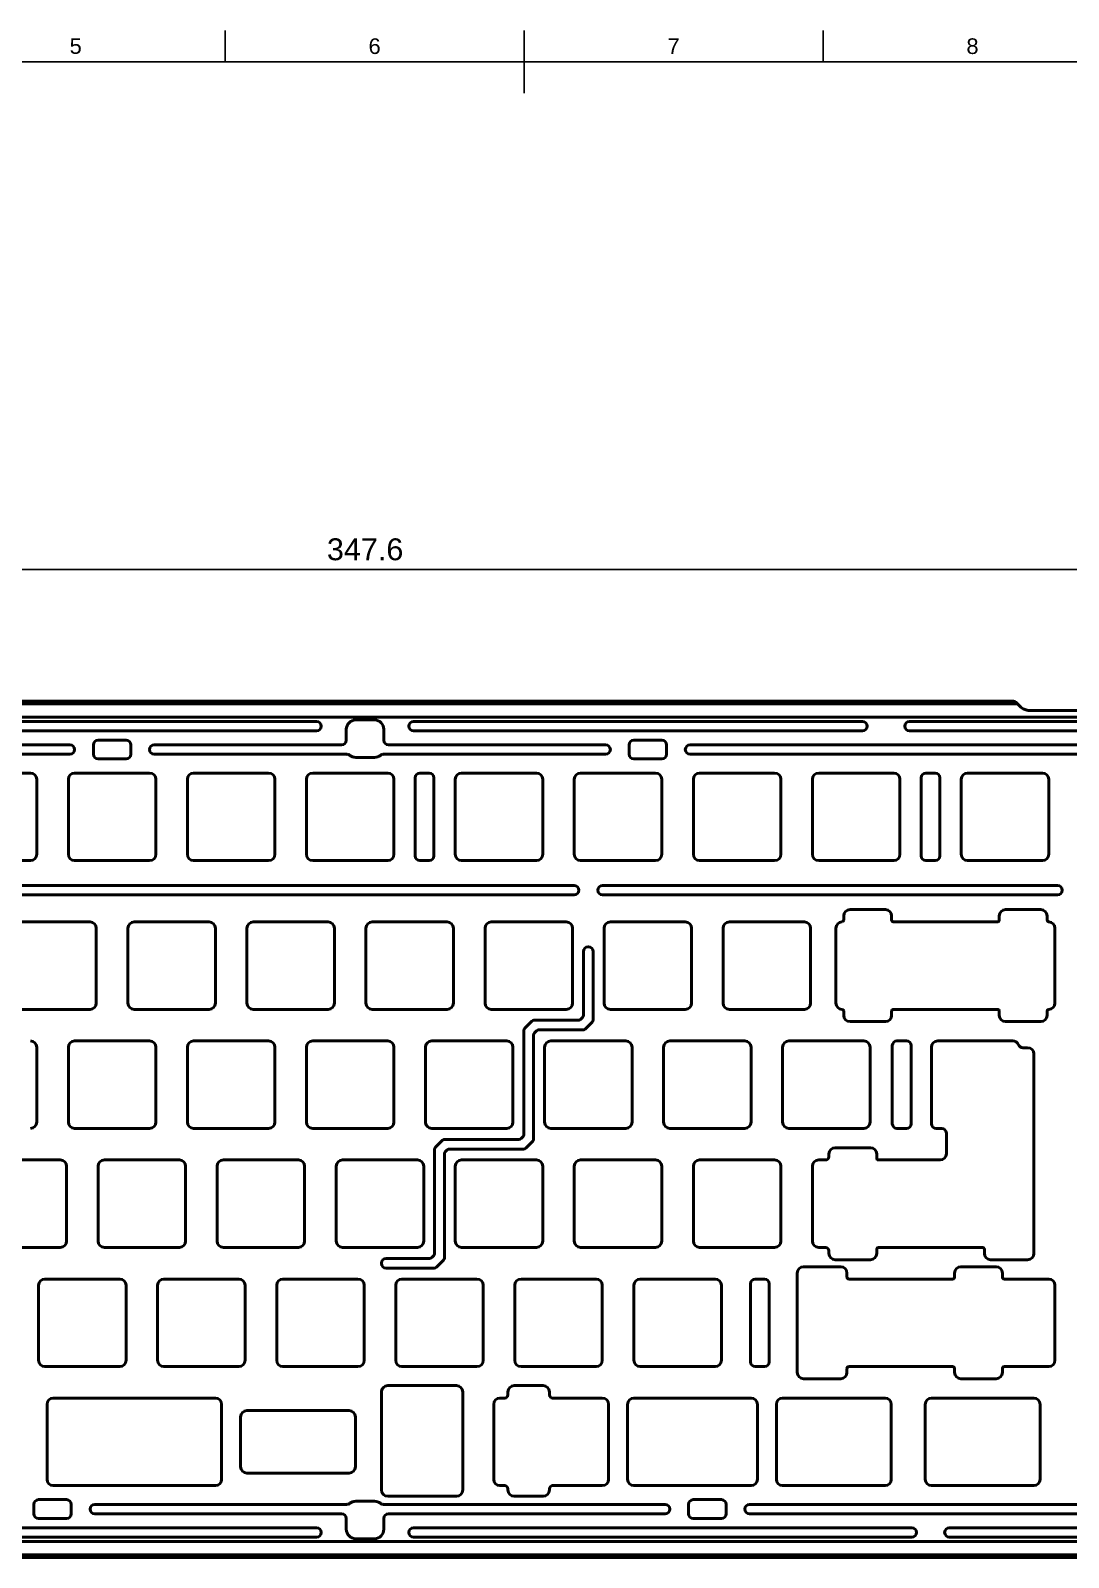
# Model space of a CAD drawing. Header units: millimetres. Extents: x 0 to 594, y 0 to 420.
# Drawn here: x 223 to 389.1, y 170.7 to 415 of the extents above; entities that cross this region are included whole.
import ezdxf
from ezdxf.enums import TextEntityAlignment as Align

# ---------------------------------------------------------------- set-up
doc = ezdxf.new("R2010")
doc.units = ezdxf.units.MM
doc.header["$LTSCALE"] = 0.75
for name, color, linetype, lineweight in [('Border', 7, 'Continuous', 25), ('Dimensions', 7, 'Continuous', 25), ('Visible', 7, 'Continuous', 50)]:
    doc.layers.add(name, color=color, linetype=linetype, lineweight=lineweight)
doc.styles.add('FusionTitle', font='arial.ttf')
doc.styles.get("Standard").update_dxf_attribs({"font": 'arial.ttf'})
doc.dimstyles.new('ISO-25', dxfattribs={"dimtxt": 3.5, "dimasz": 3.5, "dimexe": 2.1, "dimexo": 2.1, "dimgap": 1.4, "dimtad": 1, "dimdsep": 46, "dimtxsty": 'Standard', "dimcen": 0, "dimclrd": 256, "dimclre": 256, "dimclrt": 256, "dimazin": 2, "dimtp": 0.1, "dimtm": 0.1, "dimtfac": 0.714286, "dimtmove": 0, "dimatfit": 3, "dimfxl": 1, "dimarcsym": 0})

# ---------------------------------------------------------------- blocks, each defined once
blk = doc.blocks.new('ISO_A2_SHEET')
at = {"layer": 'Border'}
for p, q in [((254.1667, 415), (254.1667, 410)), ((302, 415), (302, 405)), ((349.8333, 415), (349.8333, 410)), ((20, 410), (584, 410))]:
    blk.add_line(p, q, dxfattribs=at)
at = {"layer": 'Border', "style": 'FusionTitle'}
for s, p in [('5', (230.25005, 412.5)), ('6', (278.08335, 412.5)), ('7', (325.91665, 412.5)), ('8', (373.74995, 412.5))]:
    blk.add_text(s, height=2.5, dxfattribs=at).set_placement(p, align=Align.MIDDLE)
blk = doc.blocks.new('*D20')
at = {"layer": 'Defpoints', "color": 0, "transparency": 16777216}
for p in [(450.36, 328.78), (102.75, 295.28), (450.36, 295.28)]:
    blk.add_point(p, dxfattribs=at)
at = {"layer": 'Dimensions', "lineweight": -2, "transparency": 16777216}
for p, q in [((102.75, 297.38), (102.75, 330.88)), ((450.36, 297.38), (450.36, 330.88)), ((106.25, 328.78), (446.86, 328.78))]:
    blk.add_line(p, q, dxfattribs=at)
at = {"layer": 'Dimensions', "transparency": 16777216}
for points in [[(106.25, 329.37), (106.25, 328.2), (102.75, 328.78)], [(446.86, 329.37), (446.86, 328.2), (450.36, 328.78)]]:
    blk.add_solid(points, dxfattribs=at)
at = {"layer": 'Dimensions', "transparency": 16777216, "insert": (276.56, 331.97), "char_height": 3.5, "attachment_point": 5}
blk.add_mtext('347.6', dxfattribs=at)

msp = doc.modelspace()

# ---------------------------------------------------------------- linework, layer by layer
at = {"layer": 'Visible'}
for p, q in [((380.958, 307.265, 0.746), (114.728, 307.265, 0.746)), ((380.115, 307.694, 0.746), (115.549, 307.694, 0.746)), ((380.958, 307.265, 0.746), (380.822, 307.401, 0.746)), ((398.878, 306.219, 0.296), (382.833, 306.219, 0.296)), ((438.562, 305.123, 0.746), (114.549, 305.123, 0.746)), ((196.962, 304.444, 0.746), (268.805, 304.444, 0.746)), ((273.555, 301.444, 0.746), (273.555, 303.188, 0.746)), ((275.055, 304.688, 0.746), (278.055, 304.688, 0.746)), ((279.555, 303.188, 0.746), (279.555, 301.444, 0.746)), ((284.305, 304.444, 0.746), (356.149, 304.444, 0.746)), ((363.649, 304.444, 0.746), (433.112, 304.444, 0.746)), ((157.099, 300.694, 0.746), (229.324, 300.694, 0.746)), ((268.805, 302.944, 0.746), (196.962, 302.944, 0.746)), ((233.074, 299.194, 0.746), (233.074, 300.694, 0.746)), ((233.824, 301.444, 0.746), (238.324, 301.444, 0.746)), ((239.074, 300.694, 0.746), (239.074, 299.194, 0.746)), ((242.824, 300.694, 0.746), (272.805, 300.694, 0.746)), ((280.305, 300.694, 0.746), (315.049, 300.694, 0.746)), ((356.149, 302.944, 0.746), (284.305, 302.944, 0.746)), ((318.799, 299.194, 0.746), (318.799, 300.694, 0.746)), ((319.549, 301.444, 0.746), (324.049, 301.444, 0.746)), ((324.799, 300.694, 0.746), (324.799, 299.194, 0.746)), ((328.549, 300.694, 0.746), (396.012, 300.694, 0.746)), ((433.112, 302.944, 0.746), (363.649, 302.944, 0.746)), ((229.324, 299.194, 0.746), (157.099, 299.194, 0.746)), ((238.324, 298.444, 0.746), (233.824, 298.444, 0.746)), ((273.641, 299.194, 0.746), (242.824, 299.194, 0.746)), ((278.055, 298.694, 0.746), (275.055, 298.694, 0.746)), ((315.049, 299.194, 0.746), (279.47, 299.194, 0.746)), ((324.049, 298.444, 0.746), (319.549, 298.444, 0.746)), ((396.012, 299.194, 0.746), (328.549, 299.194, 0.746)), ((211.024, 296.194, 0.746), (223.024, 296.194, 0.746)), ((230.074, 296.194, 0.746), (242.074, 296.194, 0.746)), ((249.124, 296.194, 0.746), (261.124, 296.194, 0.746)), ((268.174, 296.194, 0.746), (280.174, 296.194, 0.746)), ((285.33, 296.194, 0.746), (286.83, 296.194, 0.746)), ((291.987, 296.194, 0.746), (303.987, 296.194, 0.746)), ((311.037, 296.194, 0.746), (323.037, 296.194, 0.746)), ((330.087, 296.194, 0.746), (342.087, 296.194, 0.746)), ((349.137, 296.194, 0.746), (361.137, 296.194, 0.746)), ((366.293, 296.194, 0.746), (367.793, 296.194, 0.746)), ((372.949, 296.194, 0.746), (384.949, 296.194, 0.746)), ((224.024, 295.194, 0.746), (224.024, 283.194, 0.746)), ((229.074, 283.194, 0.746), (229.074, 295.194, 0.746)), ((243.074, 295.194, 0.746), (243.074, 283.194, 0.746)), ((248.124, 283.194, 0.746), (248.124, 295.194, 0.746)), ((262.124, 295.194, 0.746), (262.124, 283.194, 0.746)), ((267.174, 283.194, 0.746), (267.174, 295.194, 0.746)), ((281.174, 295.194, 0.746), (281.174, 283.194, 0.746)), ((284.58, 282.944, 0.746), (284.58, 295.444, 0.746)), ((287.58, 295.444, 0.746), (287.58, 282.944, 0.746)), ((290.987, 283.194, 0.746), (290.987, 295.194, 0.746)), ((304.987, 295.194, 0.746), (304.987, 283.194, 0.746)), ((310.037, 283.194, 0.746), (310.037, 295.194, 0.746)), ((324.037, 295.194, 0.746), (324.037, 283.194, 0.746)), ((329.087, 283.194, 0.746), (329.087, 295.194, 0.746)), ((343.087, 295.194, 0.746), (343.087, 283.194, 0.746)), ((348.137, 283.194, 0.746), (348.137, 295.194, 0.746)), ((362.137, 295.194, 0.746), (362.137, 283.194, 0.746)), ((365.543, 282.944, 0.746), (365.543, 295.444, 0.746)), ((368.543, 295.444, 0.746), (368.543, 282.944, 0.746)), ((371.949, 283.194, 0.746), (371.949, 295.194, 0.746)), ((385.949, 295.194, 0.746), (385.949, 283.194, 0.746)), ((223.024, 282.194, 0.746), (211.024, 282.194, 0.746)), ((242.074, 282.194, 0.746), (230.074, 282.194, 0.746)), ((261.124, 282.194, 0.746), (249.124, 282.194, 0.746)), ((280.174, 282.194, 0.746), (268.174, 282.194, 0.746)), ((286.83, 282.194, 0.746), (285.33, 282.194, 0.746)), ((303.987, 282.194, 0.746), (291.987, 282.194, 0.746)), ((323.037, 282.194, 0.746), (311.037, 282.194, 0.746)), ((342.087, 282.194, 0.746), (330.087, 282.194, 0.746)), ((361.137, 282.194, 0.746), (349.137, 282.194, 0.746)), ((367.793, 282.194, 0.746), (366.293, 282.194, 0.746)), ((384.949, 282.194, 0.746), (372.949, 282.194, 0.746)), ((309.999, 278.194, 0.746), (181.199, 278.194, 0.746)), ((181.199, 276.694, 0.746), (309.999, 276.694, 0.746)), ((387.355, 278.194, 0.746), (314.549, 278.194, 0.746)), ((314.549, 276.694, 0.746), (387.355, 276.694, 0.746)), ((354.159, 274.343, 0.746), (359.814, 274.343, 0.746)), ((379.035, 274.343, 0.746), (384.69, 274.343, 0.746)), ((220.549, 272.381, 0.746), (232.549, 272.381, 0.746)), ((233.549, 271.381, 0.746), (233.549, 259.381, 0.746)), ((238.599, 259.381, 0.746), (238.599, 271.381, 0.746)), ((239.599, 272.381, 0.746), (251.599, 272.381, 0.746)), ((252.599, 271.381, 0.746), (252.599, 259.381, 0.746)), ((257.649, 259.381, 0.746), (257.649, 271.381, 0.746)), ((258.649, 272.381, 0.746), (270.649, 272.381, 0.746)), ((271.649, 271.381, 0.746), (271.649, 259.381, 0.746)), ((276.699, 259.381, 0.746), (276.699, 271.381, 0.746)), ((277.699, 272.381, 0.746), (289.699, 272.381, 0.746)), ((290.699, 271.381, 0.746), (290.699, 259.381, 0.746)), ((295.749, 259.381, 0.746), (295.749, 271.381, 0.746)), ((296.749, 272.381, 0.746), (308.749, 272.381, 0.746)), ((309.749, 271.381, 0.746), (309.749, 259.381, 0.746)), ((314.799, 259.381, 0.746), (314.799, 271.381, 0.746)), ((315.799, 272.381, 0.746), (327.799, 272.381, 0.746)), ((328.799, 271.381, 0.746), (328.799, 259.381, 0.746)), ((333.849, 259.381, 0.746), (333.849, 271.381, 0.746)), ((334.849, 272.381, 0.746), (346.849, 272.381, 0.746)), ((347.849, 271.381, 0.746), (347.849, 259.381, 0.746)), ((351.9, 259.381, 0.746), (351.9, 271.381, 0.746)), ((353.159, 272.681, 0.746), (353.159, 273.343, 0.746)), ((360.814, 273.343, 0.746), (360.814, 272.681, 0.746)), ((361.114, 272.381, 0.746), (377.735, 272.381, 0.746)), ((378.035, 272.681, 0.746), (378.035, 273.343, 0.746)), ((385.69, 273.343, 0.746), (385.69, 272.681, 0.746)), ((386.948, 271.381, 0.746), (386.948, 259.381, 0.746)), ((311.499, 257.438, 0.746), (311.499, 267.631, 0.746)), ((312.249, 268.381, 0.746), (312.299, 268.381, 0.746)), ((313.049, 267.631, 0.746), (313.049, 256.688, 0.746)), ((232.549, 258.381, 0.746), (220.549, 258.381, 0.746)), ((251.599, 258.381, 0.746), (239.599, 258.381, 0.746)), ((270.649, 258.381, 0.746), (258.649, 258.381, 0.746)), ((289.699, 258.381, 0.746), (277.699, 258.381, 0.746)), ((308.749, 258.381, 0.746), (296.749, 258.381, 0.746)), ((303.581, 256.631, 0.746), (310.692, 256.631, 0.746)), ((311.353, 257.085, 0.746), (311.046, 256.778, 0.746)), ((327.799, 258.381, 0.746), (315.799, 258.381, 0.746)), ((346.849, 258.381, 0.746), (334.849, 258.381, 0.746)), ((353.159, 257.419, 0.746), (353.159, 258.082, 0.746)), ((360.814, 258.081, 0.746), (360.814, 257.419, 0.746)), ((377.735, 258.381, 0.746), (361.114, 258.381, 0.746)), ((378.035, 257.419, 0.746), (378.035, 258.081, 0.746)), ((385.69, 258.082, 0.746), (385.69, 257.419, 0.746)), ((301.974, 238.388, 0.746), (301.974, 255.024, 0.746)), ((302.121, 255.378, 0.746), (303.228, 256.485, 0.746)), ((303.524, 254.274, 0.746), (303.524, 237.638, 0.746)), ((303.671, 254.628, 0.746), (303.978, 254.935, 0.746)), ((311.442, 255.081, 0.746), (304.331, 255.081, 0.746)), ((312.903, 256.335, 0.746), (311.796, 255.228, 0.746)), ((359.814, 256.419, 0.746), (354.159, 256.419, 0.746)), ((384.69, 256.419, 0.746), (379.035, 256.419, 0.746)), ((224.024, 252.331, 0.746), (224.024, 240.331, 0.746)), ((229.074, 240.331, 0.746), (229.074, 252.331, 0.746)), ((230.074, 253.331, 0.746), (242.074, 253.331, 0.746)), ((243.074, 252.331, 0.746), (243.074, 240.331, 0.746)), ((248.124, 240.331, 0.746), (248.124, 252.331, 0.746)), ((249.124, 253.331, 0.746), (261.124, 253.331, 0.746)), ((262.124, 252.331, 0.746), (262.124, 240.331, 0.746)), ((267.174, 240.331, 0.746), (267.174, 252.331, 0.746)), ((268.174, 253.331, 0.746), (280.174, 253.331, 0.746)), ((281.174, 252.331, 0.746), (281.174, 240.331, 0.746)), ((286.224, 240.331, 0.746), (286.224, 252.331, 0.746)), ((287.224, 253.331, 0.746), (299.224, 253.331, 0.746)), ((300.224, 252.331, 0.746), (300.224, 240.331, 0.746)), ((305.274, 240.331, 0.746), (305.274, 252.331, 0.746)), ((306.274, 253.331, 0.746), (318.274, 253.331, 0.746)), ((319.274, 252.331, 0.746), (319.274, 240.331, 0.746)), ((324.324, 240.331, 0.746), (324.324, 252.331, 0.746)), ((325.324, 253.331, 0.746), (337.324, 253.331, 0.746)), ((338.324, 252.331, 0.746), (338.324, 240.331, 0.746)), ((343.374, 240.331, 0.746), (343.374, 252.331, 0.746)), ((344.374, 253.331, 0.746), (356.374, 253.331, 0.746)), ((357.374, 252.331, 0.746), (357.374, 240.331, 0.746)), ((360.918, 240.081, 0.746), (360.918, 252.581, 0.746)), ((361.668, 253.331, 0.746), (363.168, 253.331, 0.746)), ((363.918, 252.581, 0.746), (363.918, 240.081, 0.746)), ((367.187, 252.331, 0.746), (367.187, 240.081, 0.746)), ((368.187, 253.331, 0.746), (380.187, 253.331, 0.746)), ((381.805, 252.246, 0.746), (382.568, 252.246, 0.746)), ((383.568, 251.246, 0.746), (383.568, 219.319, 0.746)), ((242.074, 239.331, 0.746), (230.074, 239.331, 0.746)), ((261.124, 239.331, 0.746), (249.124, 239.331, 0.746)), ((280.174, 239.331, 0.746), (268.174, 239.331, 0.746)), ((299.224, 239.331, 0.746), (287.224, 239.331, 0.746)), ((287.833, 236.328, 0.746), (288.94, 237.435, 0.746)), ((289.294, 237.581, 0.746), (301.167, 237.581, 0.746)), ((301.828, 238.035, 0.746), (301.521, 237.728, 0.746)), ((303.378, 237.285, 0.746), (302.271, 236.178, 0.746)), ((318.274, 239.331, 0.746), (306.274, 239.331, 0.746)), ((337.324, 239.331, 0.746), (325.324, 239.331, 0.746)), ((356.374, 239.331, 0.746), (344.374, 239.331, 0.746)), ((363.168, 239.331, 0.746), (361.668, 239.331, 0.746)), ((368.818, 239.331, 0.746), (367.937, 239.331, 0.746)), ((369.568, 235.281, 0.746), (369.568, 238.581, 0.746)), ((287.687, 219.338, 0.746), (287.687, 235.974, 0.746)), ((289.237, 235.224, 0.746), (289.237, 218.588, 0.746)), ((289.383, 235.578, 0.746), (289.69, 235.885, 0.746)), ((301.917, 236.031, 0.746), (290.044, 236.031, 0.746)), ((350.771, 234.781, 0.746), (350.771, 235.243, 0.746)), ((351.771, 236.243, 0.746), (357.419, 236.243, 0.746)), ((358.419, 235.243, 0.746), (358.419, 234.581, 0.746)), ((215.787, 234.281, 0.746), (227.787, 234.281, 0.746)), ((228.787, 233.281, 0.746), (228.787, 221.281, 0.746)), ((233.837, 221.281, 0.746), (233.837, 233.281, 0.746)), ((234.837, 234.281, 0.746), (246.837, 234.281, 0.746)), ((247.837, 233.281, 0.746), (247.837, 221.281, 0.746)), ((252.887, 221.281, 0.746), (252.887, 233.281, 0.746)), ((253.887, 234.281, 0.746), (265.887, 234.281, 0.746)), ((266.887, 233.281, 0.746), (266.887, 221.281, 0.746)), ((271.937, 221.281, 0.746), (271.937, 233.281, 0.746)), ((272.937, 234.281, 0.746), (284.937, 234.281, 0.746)), ((285.937, 233.281, 0.746), (285.937, 221.281, 0.746)), ((290.987, 221.281, 0.746), (290.987, 233.281, 0.746)), ((291.987, 234.281, 0.746), (303.987, 234.281, 0.746)), ((304.987, 233.281, 0.746), (304.987, 221.281, 0.746)), ((310.037, 221.281, 0.746), (310.037, 233.281, 0.746)), ((311.037, 234.281, 0.746), (323.037, 234.281, 0.746)), ((324.037, 233.281, 0.746), (324.037, 221.281, 0.746)), ((329.087, 221.281, 0.746), (329.087, 233.281, 0.746)), ((330.087, 234.281, 0.746), (342.087, 234.281, 0.746)), ((343.087, 233.281, 0.746), (343.087, 221.281, 0.746)), ((348.137, 233.281, 0.746), (348.137, 221.281, 0.746)), ((349.137, 234.281, 0.746), (350.271, 234.281, 0.746)), ((358.719, 234.281, 0.746), (368.575, 234.281, 0.746)), ((227.787, 220.281, 0.746), (215.787, 220.281, 0.746)), ((246.837, 220.281, 0.746), (234.837, 220.281, 0.746)), ((265.887, 220.281, 0.746), (253.887, 220.281, 0.746)), ((284.937, 220.281, 0.746), (272.937, 220.281, 0.746)), ((303.987, 220.281, 0.746), (291.987, 220.281, 0.746)), ((323.037, 220.281, 0.746), (311.037, 220.281, 0.746)), ((342.087, 220.281, 0.746), (330.087, 220.281, 0.746)), ((349.137, 220.281, 0.746), (350.271, 220.281, 0.746)), ((358.426, 219.981, 0.746), (358.426, 219.319, 0.746)), ((358.726, 220.281, 0.746), (375.347, 220.281, 0.746)), ((375.647, 219.319, 0.746), (375.647, 219.981, 0.746)), ((279.162, 217.731, 0.746), (279.162, 217.781, 0.746)), ((279.912, 218.531, 0.746), (286.88, 218.531, 0.746)), ((287.54, 218.985, 0.746), (287.233, 218.678, 0.746)), ((289.09, 218.235, 0.746), (287.983, 217.128, 0.746)), ((350.771, 219.319, 0.746), (350.771, 219.781, 0.746)), ((357.426, 218.319, 0.746), (351.771, 218.319, 0.746)), ((382.568, 218.319, 0.746), (376.647, 218.319, 0.746)), ((225.312, 215.231, 0.746), (237.312, 215.231, 0.746)), ((244.362, 215.231, 0.746), (256.362, 215.231, 0.746)), ((263.412, 215.231, 0.746), (275.412, 215.231, 0.746)), ((287.63, 216.981, 0.746), (279.912, 216.981, 0.746)), ((282.462, 215.231, 0.746), (294.462, 215.231, 0.746)), ((301.512, 215.231, 0.746), (313.512, 215.231, 0.746)), ((320.562, 215.231, 0.746), (332.562, 215.231, 0.746)), ((338.978, 215.231, 0.746), (340.478, 215.231, 0.746)), ((345.701, 200.269, 0.746), (345.701, 216.193, 0.746)), ((346.701, 217.193, 0.746), (352.656, 217.193, 0.746)), ((353.656, 216.193, 0.746), (353.656, 215.531, 0.746)), ((353.956, 215.231, 0.746), (370.577, 215.231, 0.746)), ((370.877, 215.531, 0.746), (370.877, 216.193, 0.746)), ((371.877, 217.193, 0.746), (377.532, 217.193, 0.746)), ((378.532, 216.193, 0.746), (378.532, 215.531, 0.746)), ((378.832, 215.231, 0.746), (385.949, 215.231, 0.746)), ((224.312, 202.231, 0.746), (224.312, 214.231, 0.746)), ((238.312, 214.231, 0.746), (238.312, 202.231, 0.746)), ((243.362, 202.231, 0.746), (243.362, 214.231, 0.746)), ((257.362, 214.231, 0.746), (257.362, 202.231, 0.746)), ((262.412, 202.231, 0.746), (262.412, 214.231, 0.746)), ((276.412, 214.231, 0.746), (276.412, 202.231, 0.746)), ((281.462, 202.231, 0.746), (281.462, 214.231, 0.746)), ((295.462, 214.231, 0.746), (295.462, 202.231, 0.746)), ((300.512, 202.231, 0.746), (300.512, 214.231, 0.746)), ((314.512, 214.231, 0.746), (314.512, 202.231, 0.746)), ((319.562, 202.231, 0.746), (319.562, 214.231, 0.746)), ((333.562, 214.231, 0.746), (333.562, 202.231, 0.746)), ((338.228, 201.981, 0.746), (338.228, 214.481, 0.746)), ((341.228, 214.481, 0.746), (341.228, 201.981, 0.746)), ((386.949, 214.231, 0.746), (386.949, 202.231, 0.746)), ((237.312, 201.231, 0.746), (225.312, 201.231, 0.746)), ((256.362, 201.231, 0.746), (244.362, 201.231, 0.746)), ((275.412, 201.231, 0.746), (263.412, 201.231, 0.746)), ((294.462, 201.231, 0.746), (282.462, 201.231, 0.746)), ((313.512, 201.231, 0.746), (301.512, 201.231, 0.746)), ((332.562, 201.231, 0.746), (320.562, 201.231, 0.746)), ((340.478, 201.231, 0.746), (338.978, 201.231, 0.746)), ((353.656, 200.931, 0.746), (353.656, 200.269, 0.746)), ((370.577, 201.231, 0.746), (353.956, 201.231, 0.746)), ((370.877, 200.269, 0.746), (370.877, 200.931, 0.746)), ((378.532, 200.931, 0.746), (378.532, 200.269, 0.746)), ((385.949, 201.231, 0.746), (378.832, 201.231, 0.746)), ((280.184, 198.181, 0.746), (291.184, 198.181, 0.746)), ((300.407, 198.181, 0.746), (305.062, 198.181, 0.746)), ((352.656, 199.269, 0.746), (346.701, 199.269, 0.746)), ((377.532, 199.269, 0.746), (371.877, 199.269, 0.746)), ((226.669, 196.182, 0.746), (252.599, 196.182, 0.746)), ((279.184, 181.481, 0.746), (279.184, 197.181, 0.746)), ((292.184, 197.181, 0.746), (292.184, 181.481, 0.746)), ((298.132, 196.181, 0.746), (298.907, 196.181, 0.746)), ((299.407, 196.681, 0.746), (299.407, 197.181, 0.746)), ((306.062, 197.181, 0.746), (306.062, 196.681, 0.746)), ((306.562, 196.181, 0.746), (314.512, 196.181, 0.746)), ((319.562, 196.181, 0.746), (338.324, 196.181, 0.746)), ((343.374, 196.181, 0.746), (359.754, 196.181, 0.746)), ((367.187, 196.181, 0.746), (383.567, 196.181, 0.746)), ((225.669, 183.182, 0.746), (225.669, 195.182, 0.746)), ((253.599, 195.182, 0.746), (253.599, 183.182, 0.746)), ((256.625, 185.181, 0.746), (256.625, 193.181, 0.746)), ((257.625, 194.181, 0.746), (274.005, 194.181, 0.746)), ((275.005, 193.181, 0.746), (275.005, 185.181, 0.746)), ((297.132, 183.181, 0.746), (297.132, 195.181, 0.746)), ((315.512, 195.181, 0.746), (315.512, 183.181, 0.746)), ((318.562, 183.181, 0.746), (318.562, 195.181, 0.746)), ((339.324, 195.181, 0.746), (339.324, 183.181, 0.746)), ((342.374, 183.181, 0.746), (342.374, 195.181, 0.746)), ((360.754, 195.181, 0.746), (360.754, 183.181, 0.746)), ((366.187, 183.181, 0.746), (366.187, 195.181, 0.746)), ((384.567, 195.181, 0.746), (384.567, 183.181, 0.746)), ((274.005, 184.181, 0.746), (257.625, 184.181, 0.746)), ((252.599, 182.182, 0.746), (226.669, 182.182, 0.746)), ((298.907, 182.181, 0.746), (298.132, 182.181, 0.746)), ((299.407, 181.481, 0.746), (299.407, 181.681, 0.746)), ((306.062, 181.681, 0.746), (306.062, 181.481, 0.746)), ((314.512, 182.181, 0.746), (306.562, 182.181, 0.746)), ((338.324, 182.181, 0.746), (319.562, 182.181, 0.746)), ((359.754, 182.181, 0.746), (343.374, 182.181, 0.746)), ((383.567, 182.181, 0.746), (367.187, 182.181, 0.746)), ((223.549, 177.681, 0.746), (223.549, 179.181, 0.746)), ((224.299, 179.931, 0.746), (228.799, 179.931, 0.746)), ((229.549, 179.181, 0.746), (229.549, 177.681, 0.746)), ((233.299, 179.181, 0.746), (273.641, 179.181, 0.746)), ((275.055, 179.681, 0.746), (278.055, 179.681, 0.746)), ((279.47, 179.181, 0.746), (324.574, 179.181, 0.746)), ((291.184, 180.481, 0.746), (280.184, 180.481, 0.746)), ((305.062, 180.481, 0.746), (300.407, 180.481, 0.746)), ((328.324, 177.681, 0.746), (328.324, 179.181, 0.746)), ((329.074, 179.931, 0.746), (333.574, 179.931, 0.746)), ((334.324, 179.181, 0.746), (334.324, 177.681, 0.746)), ((338.074, 179.181, 0.746), (396.012, 179.181, 0.746)), ((228.799, 176.931, 0.746), (224.299, 176.931, 0.746)), ((272.805, 177.681, 0.746), (233.299, 177.681, 0.746)), ((273.555, 175.188, 0.746), (273.555, 176.931, 0.746)), ((279.555, 176.931, 0.746), (279.555, 175.188, 0.746)), ((324.574, 177.681, 0.746), (280.305, 177.681, 0.746)), ((333.574, 176.931, 0.746), (329.074, 176.931, 0.746)), ((396.012, 177.681, 0.746), (338.074, 177.681, 0.746)), ((191.449, 175.431, 0.746), (268.805, 175.431, 0.746)), ((268.805, 173.931, 0.746), (191.449, 173.931, 0.746)), ((278.055, 173.688, 0.746), (275.055, 173.688, 0.746)), ((284.305, 175.431, 0.746), (364.043, 175.431, 0.746)), ((364.043, 173.931, 0.746), (284.305, 173.931, 0.746)), ((370.043, 175.431, 0.746), (433.112, 175.431, 0.746)), ((433.112, 173.931, 0.746), (370.043, 173.931, 0.746)), ((114.549, 173.253, 0.746), (438.562, 173.253, 0.746)), ((438.382, 171.11, 0.746), (114.728, 171.11, 0.746)), ((115.549, 170.681, 0.746), (437.562, 170.681, 0.746))]:
    msp.add_line(p, q, dxfattribs=at)
at = {"layer": 'Visible', "extrusion": (-4.01516e-32, 0, -1)}
for centre, radius, start, end in [((-380.115, 306.694, -0.746), 1, 90, 135), ((-278.055, 303.188, -0.746), 1.5, 90, 180), ((-280.305, 301.444, -0.746), 0.75, 270, 0), ((-273.641, 298.444, -0.746), 0.75, 90, 128.94244), ((-223.024, 295.194, -0.746), 1, 90, 180), ((-242.074, 295.194, -0.746), 1, 90, 180), ((-261.124, 295.194, -0.746), 1, 90, 180), ((-280.174, 295.194, -0.746), 1, 90, 180), ((-303.987, 295.194, -0.746), 1, 90, 180), ((-323.037, 295.194, -0.746), 1, 90, 180), ((-342.087, 295.194, -0.746), 1, 90, 180), ((-361.137, 295.194, -0.746), 1, 90, 180), ((-230.074, 283.194, -0.746), 1, 270, 0), ((-249.124, 283.194, -0.746), 1, 270, 0), ((-268.174, 283.194, -0.746), 1, 270, 0), ((-291.987, 283.194, -0.746), 1, 270, 0), ((-311.037, 283.194, -0.746), 1, 270, 0), ((-330.087, 283.194, -0.746), 1, 270, 0), ((-349.137, 283.194, -0.746), 1, 270, 0), ((-372.949, 283.194, -0.746), 1, 270, 0), ((-359.814, 273.343, -0.746), 1, 90, 180), ((-384.69, 273.343, -0.746), 1, 90, 180), ((-232.549, 271.381, -0.746), 1, 90, 180), ((-251.599, 271.381, -0.746), 1, 90, 180), ((-308.749, 271.381, -0.746), 1, 90, 180), ((-327.799, 271.381, -0.746), 1, 90, 180), ((-346.849, 271.381, -0.746), 1, 90, 180), ((-239.599, 259.381, -0.746), 1, 270, 0), ((-258.649, 259.381, -0.746), 1, 270, 0), ((-277.699, 259.381, -0.746), 1, 270, 0), ((-296.749, 259.381, -0.746), 1, 270, 0), ((-334.849, 259.381, -0.746), 1, 270, 0), ((-354.159, 257.419, -0.746), 1, 270, 0), ((-379.035, 257.419, -0.746), 1, 270, 0), ((-280.174, 252.331, -0.746), 1, 90, 180), ((-299.224, 252.331, -0.746), 1, 90, 180), ((-318.274, 252.331, -0.746), 1, 90, 180), ((-337.324, 252.331, -0.746), 1, 90, 180), ((-363.168, 252.581, -0.746), 0.75, 90, 180), ((-380.187, 252.331, -0.746), 1, 90, 157.66254), ((-381.805, 252.996, -0.746), 0.75, 270, 337.66254), ((-382.568, 251.246, -0.746), 1, 90, 180), ((-230.074, 240.331, -0.746), 1, 270, 0), ((-249.124, 240.331, -0.746), 1, 270, 0), ((-268.174, 240.331, -0.746), 1, 270, 0), ((-287.224, 240.331, -0.746), 1, 270, 0), ((-306.274, 240.331, -0.746), 1, 270, 0), ((-325.324, 240.331, -0.746), 1, 270, 0), ((-344.374, 240.331, -0.746), 1, 270, 0), ((-361.668, 240.081, -0.746), 0.75, 270, 0), ((-368.818, 238.581, -0.746), 0.75, 90, 180), ((-357.419, 235.243, -0.746), 1, 90, 180), ((-227.787, 233.281, -0.746), 1, 90, 180), ((-246.837, 233.281, -0.746), 1, 90, 180), ((-265.887, 233.281, -0.746), 1, 90, 180), ((-323.037, 233.281, -0.746), 1, 90, 180), ((-234.837, 221.281, -0.746), 1, 270, 0), ((-253.887, 221.281, -0.746), 1, 270, 0), ((-272.937, 221.281, -0.746), 1, 270, 0), ((-291.987, 221.281, -0.746), 1, 270, 0), ((-330.087, 221.281, -0.746), 1, 270, 0), ((-350.271, 219.781, -0.746), 0.5, 90, 180), ((-351.771, 219.319, -0.746), 1, 270, 0), ((-376.647, 219.319, -0.746), 1, 270, 0), ((-237.312, 214.231, -0.746), 1, 90, 180), ((-256.362, 214.231, -0.746), 1, 90, 180), ((-313.512, 214.231, -0.746), 1, 90, 180), ((-332.562, 214.231, -0.746), 1, 90, 180), ((-352.656, 216.193, -0.746), 1, 90, 180), ((-377.532, 216.193, -0.746), 1, 90, 180), ((-385.949, 214.231, -0.746), 1, 90, 180), ((-225.312, 202.231, -0.746), 1, 270, 0), ((-244.362, 202.231, -0.746), 1, 270, 0), ((-263.412, 202.231, -0.746), 1, 270, 0), ((-282.462, 202.231, -0.746), 1, 270, 0), ((-301.512, 202.231, -0.746), 1, 270, 0), ((-338.978, 201.981, -0.746), 0.75, 270, 0), ((-291.184, 197.181, -0.746), 1, 90, 180), ((-305.062, 197.181, -0.746), 1, 90, 180), ((-371.877, 200.269, -0.746), 1, 270, 0), ((-252.599, 195.182, -0.746), 1, 90, 180), ((-314.512, 195.181, -0.746), 1, 90, 180), ((-338.324, 195.181, -0.746), 1, 90, 180), ((-359.754, 195.181, -0.746), 1, 90, 180), ((-383.567, 195.181, -0.746), 1, 90, 180), ((-226.669, 183.182, -0.746), 1, 270, 0), ((-280.184, 181.481, -0.746), 1, 270, 0), ((-298.132, 183.181, -0.746), 1, 270, 0), ((-300.407, 181.481, -0.746), 1, 270, 0), ((-319.562, 183.181, -0.746), 1, 270, 0), ((-343.374, 183.181, -0.746), 1, 270, 0), ((-367.187, 183.181, -0.746), 1, 270, 0), ((-278.055, 178.181, -0.746), 1.5, 90, 128.94244), ((-279.47, 179.931, -0.746), 0.75, 270, 308.94244), ((-275.055, 175.188, -0.746), 1.5, 270, 0)]:
    msp.add_arc(centre, radius, start, end, dxfattribs=at)
at = {"layer": 'Visible'}
for centre, radius, start, end in [((268.805, 303.694, 0.746), 0.75, 270, 90), ((284.305, 303.694, 0.746), 0.75, 90, 270), ((356.149, 303.694, 0.746), 0.75, 270, 90), ((363.649, 303.694, 0.746), 0.75, 90, 270), ((229.324, 299.944, 0.746), 0.75, 270, 90), ((233.824, 300.694, 0.746), 0.75, 90, 180), ((238.324, 300.694, 0.746), 0.75, 0, 90), ((242.824, 299.944, 0.746), 0.75, 90, 270), ((315.049, 299.944, 0.746), 0.75, 270, 90), ((319.549, 300.694, 0.746), 0.75, 90, 180), ((324.049, 300.694, 0.746), 0.75, 0, 90), ((328.549, 299.944, 0.746), 0.75, 90, 270), ((233.824, 299.194, 0.746), 0.75, 180, 270), ((238.324, 299.194, 0.746), 0.75, 270, 0), ((319.549, 299.194, 0.746), 0.75, 180, 270), ((324.049, 299.194, 0.746), 0.75, 270, 0), ((230.074, 295.194, 0.746), 1, 90, 180), ((249.124, 295.194, 0.746), 1, 90, 180), ((268.174, 295.194, 0.746), 1, 90, 180), ((291.987, 295.194, 0.746), 1, 90, 180), ((311.037, 295.194, 0.746), 1, 90, 180), ((330.087, 295.194, 0.746), 1, 90, 180), ((349.137, 295.194, 0.746), 1, 90, 180), ((384.949, 295.194, 0.746), 1, 0, 90), ((309.999, 277.444, 0.746), 0.75, 270, 90), ((314.549, 277.444, 0.746), 0.75, 90, 270), ((387.355, 277.444, 0.746), 0.75, 270, 90), ((270.649, 271.381, 0.746), 1, 0, 90), ((289.699, 271.381, 0.746), 1, 0, 90), ((352.859, 272.681, 0.746), 0.3, 271.81937, 0), ((361.114, 272.681, 0.746), 0.3, 180, 270), ((377.735, 272.681, 0.746), 0.3, 270, 0), ((385.99, 272.681, 0.746), 0.3, 180, 268.18063), ((385.948, 271.381, 0.746), 1, 0, 88.18063), ((315.799, 259.381, 0.746), 1, 180, 270), ((352.859, 258.082, 0.746), 0.3, 0, 88.18063), ((361.114, 258.081, 0.746), 0.3, 90, 180), ((377.735, 258.081, 0.746), 0.3, 0, 90), ((385.99, 258.082, 0.746), 0.3, 91.81937, 180), ((223.024, 252.331, 0.746), 1, 0, 90), ((242.074, 252.331, 0.746), 1, 0, 90), ((356.374, 252.331, 0.746), 1, 0, 90), ((367.937, 240.081, 0.746), 0.75, 180, 270), ((358.719, 234.581, 0.746), 0.3, 180, 270), ((368.568, 235.281, 0.746), 1, 270.40037, 0), ((284.937, 233.281, 0.746), 1, 0, 90), ((303.987, 233.281, 0.746), 1, 0, 90), ((342.087, 233.281, 0.746), 1, 0, 90), ((349.137, 233.281, 0.746), 1, 90, 180), ((311.037, 221.281, 0.746), 1, 180, 270), ((349.137, 221.281, 0.746), 1, 180, 270), ((358.726, 219.981, 0.746), 0.3, 90, 180), ((375.347, 219.981, 0.746), 0.3, 0, 90), ((275.412, 214.231, 0.746), 1, 0, 90), ((294.462, 214.231, 0.746), 1, 0, 90), ((346.701, 216.193, 0.746), 1, 90, 180), ((353.956, 215.531, 0.746), 0.3, 180, 270), ((378.832, 215.531, 0.746), 0.3, 180, 270), ((256.362, 202.231, 0.746), 1, 270, 0), ((320.562, 202.231, 0.746), 1, 180, 270), ((353.956, 200.931, 0.746), 0.3, 90, 180), ((370.577, 200.931, 0.746), 0.3, 0, 90), ((378.832, 200.931, 0.746), 0.3, 90, 180), ((346.701, 200.269, 0.746), 1, 180, 270), ((298.907, 196.681, 0.746), 0.5, 270, 0), ((306.562, 196.681, 0.746), 0.5, 180, 270), ((257.625, 193.181, 0.746), 1, 90, 180), ((274.005, 193.181, 0.746), 1, 0, 90), ((257.625, 185.181, 0.746), 1, 180, 270), ((274.005, 185.181, 0.746), 1, 270, 0), ((291.184, 181.481, 0.746), 1, 270, 0), ((298.907, 181.681, 0.746), 0.5, 0, 90), ((306.562, 181.681, 0.746), 0.5, 90, 180), ((224.299, 179.181, 0.746), 0.75, 90, 180), ((228.799, 179.181, 0.746), 0.75, 0, 90), ((233.299, 178.431, 0.746), 0.75, 90, 270), ((324.574, 178.431, 0.746), 0.75, 270, 90), ((329.074, 179.181, 0.746), 0.75, 90, 180), ((333.574, 179.181, 0.746), 0.75, 0, 90), ((338.074, 178.431, 0.746), 0.75, 90, 270), ((224.299, 177.681, 0.746), 0.75, 180, 270), ((228.799, 177.681, 0.746), 0.75, 270, 0), ((329.074, 177.681, 0.746), 0.75, 180, 270), ((333.574, 177.681, 0.746), 0.75, 270, 0), ((268.805, 174.681, 0.746), 0.75, 270, 90), ((284.305, 174.681, 0.746), 0.75, 90, 270), ((364.043, 174.681, 0.746), 0.75, 270, 90), ((370.043, 174.681, 0.746), 0.75, 90, 270)]:
    msp.add_arc(centre, radius, start, end, dxfattribs=at)
at = {"layer": 'Visible', "extrusion": (6.51221e-30, 5.49907e-16, -1)}
msp.add_arc((-275.055, 303.188, -0.746), 1.5, 0, 90, dxfattribs=at)
at = {"layer": 'Visible', "extrusion": (0, 5.49907e-16, -1)}
for centre, radius, start, end in [((-272.805, 301.444, -0.746), 0.75, 180, 270), ((-372.949, 295.194, -0.746), 1, 0, 90), ((-223.024, 283.194, -0.746), 1, 180, 270), ((-242.074, 283.194, -0.746), 1, 180, 270), ((-261.124, 283.194, -0.746), 1, 180, 270), ((-280.174, 283.194, -0.746), 1, 180, 270), ((-303.987, 283.194, -0.746), 1, 180, 270), ((-323.037, 283.194, -0.746), 1, 180, 270), ((-342.087, 283.194, -0.746), 1, 180, 270), ((-361.137, 283.194, -0.746), 1, 180, 270), ((-384.949, 283.194, -0.746), 1, 180, 270), ((-354.159, 273.343, -0.746), 1, 0, 90), ((-379.035, 273.343, -0.746), 1, 0, 90), ((-239.599, 271.381, -0.746), 1, 0, 90), ((-258.649, 271.381, -0.746), 1, 0, 90), ((-277.699, 271.381, -0.746), 1, 0, 90), ((-296.749, 271.381, -0.746), 1, 0, 90), ((-315.799, 271.381, -0.746), 1, 0, 90), ((-334.849, 271.381, -0.746), 1, 0, 90), ((-352.9, 271.381, -0.746), 1, 0, 88.18063), ((-232.549, 259.381, -0.746), 1, 180, 270), ((-251.599, 259.381, -0.746), 1, 180, 270), ((-270.649, 259.381, -0.746), 1, 180, 270), ((-308.749, 259.381, -0.746), 1, 180, 270), ((-346.849, 259.381, -0.746), 1, 180, 270), ((-385.948, 259.381, -0.746), 1, 180, 268.18063), ((-359.814, 257.419, -0.746), 1, 180, 270), ((-384.69, 257.419, -0.746), 1, 180, 270), ((-230.074, 252.331, -0.746), 1, 0, 90), ((-249.124, 252.331, -0.746), 1, 0, 90), ((-268.174, 252.331, -0.746), 1, 0, 90), ((-287.224, 252.331, -0.746), 1, 0, 90), ((-306.274, 252.331, -0.746), 1, 0, 90), ((-325.324, 252.331, -0.746), 1, 0, 90), ((-344.374, 252.331, -0.746), 1, 0, 90), ((-368.187, 252.331, -0.746), 1, 0, 90), ((-223.024, 240.331, -0.746), 1, 180, 270), ((-242.074, 240.331, -0.746), 1, 180, 270), ((-261.124, 240.331, -0.746), 1, 180, 270), ((-280.174, 240.331, -0.746), 1, 180, 270), ((-299.224, 240.331, -0.746), 1, 180, 270), ((-318.274, 240.331, -0.746), 1, 180, 270), ((-337.324, 240.331, -0.746), 1, 180, 270), ((-356.374, 240.331, -0.746), 1, 180, 270), ((-350.271, 234.781, -0.746), 0.5, 180, 270), ((-351.771, 235.243, -0.746), 1, 0, 90), ((-234.837, 233.281, -0.746), 1, 0, 90), ((-253.887, 233.281, -0.746), 1, 0, 90), ((-272.937, 233.281, -0.746), 1, 0, 90), ((-291.987, 233.281, -0.746), 1, 0, 90), ((-330.087, 233.281, -0.746), 1, 0, 90), ((-227.787, 221.281, -0.746), 1, 180, 270), ((-246.837, 221.281, -0.746), 1, 180, 270), ((-265.887, 221.281, -0.746), 1, 180, 270), ((-284.937, 221.281, -0.746), 1, 180, 270), ((-303.987, 221.281, -0.746), 1, 180, 270), ((-323.037, 221.281, -0.746), 1, 180, 270), ((-342.087, 221.281, -0.746), 1, 180, 270), ((-357.426, 219.319, -0.746), 1, 180, 270), ((-382.568, 219.319, -0.746), 1, 180, 270), ((-225.312, 214.231, -0.746), 1, 0, 90), ((-263.412, 214.231, -0.746), 1, 0, 90), ((-282.462, 214.231, -0.746), 1, 0, 90), ((-301.512, 214.231, -0.746), 1, 0, 90), ((-320.562, 214.231, -0.746), 1, 0, 90), ((-370.577, 215.531, -0.746), 0.3, 180, 270), ((-371.877, 216.193, -0.746), 1, 0, 90), ((-237.312, 202.231, -0.746), 1, 180, 270), ((-275.412, 202.231, -0.746), 1, 180, 270), ((-294.462, 202.231, -0.746), 1, 180, 270), ((-313.512, 202.231, -0.746), 1, 180, 270), ((-332.562, 202.231, -0.746), 1, 180, 270), ((-385.949, 202.231, -0.746), 1, 180, 270), ((-280.184, 197.181, -0.746), 1, 0, 90), ((-300.407, 197.181, -0.746), 1, 0, 90), ((-352.656, 200.269, -0.746), 1, 180, 270), ((-377.532, 200.269, -0.746), 1, 180, 270), ((-226.669, 195.182, -0.746), 1, 0, 90), ((-298.132, 195.181, -0.746), 1, 0, 90), ((-319.562, 195.181, -0.746), 1, 0, 90), ((-343.374, 195.181, -0.746), 1, 0, 90), ((-367.187, 195.181, -0.746), 1, 0, 90), ((-252.599, 183.182, -0.746), 1, 180, 270), ((-305.062, 181.481, -0.746), 1, 180, 270), ((-314.512, 183.181, -0.746), 1, 180, 270), ((-338.324, 183.181, -0.746), 1, 180, 270), ((-359.754, 183.181, -0.746), 1, 180, 270), ((-383.567, 183.181, -0.746), 1, 180, 270), ((-280.305, 176.931, -0.746), 0.75, 0, 90)]:
    msp.add_arc(centre, radius, start, end, dxfattribs=at)
at = {"layer": 'Visible', "extrusion": (-2.6089e-29, 1.23582e-42, -1)}
for centre, radius, start, end in [((-275.055, 300.194, -0.746), 1.5, 270, 308.94244), ((-367.793, 295.444, -0.746), 0.75, 90, 180), ((-340.478, 214.481, -0.746), 0.75, 90, 180)]:
    msp.add_arc(centre, radius, start, end, dxfattribs=at)
at = {"layer": 'Visible', "extrusion": (2.6883e-16, 2.17247e-16, -1)}
for centre, radius, start, end in [((-278.055, 300.194, -0.746), 1.5, 231.05756, 270), ((-279.47, 298.444, -0.746), 0.75, 51.05756, 90), ((-273.641, 179.931, -0.746), 0.75, 231.05756, 270), ((-275.055, 178.181, -0.746), 1.5, 51.05756, 90)]:
    msp.add_arc(centre, radius, start, end, dxfattribs=at)
at = {"layer": 'Visible', "extrusion": (-2.9305e-29, 5.49907e-16, -1)}
msp.add_arc((-285.33, 295.444, -0.746), 0.75, 0, 90, dxfattribs=at)
at = {"layer": 'Visible', "extrusion": (-5.21378e-29, 4.93949e-42, -1)}
msp.add_arc((-286.83, 295.444, -0.746), 0.75, 90, 180, dxfattribs=at)
at = {"layer": 'Visible', "extrusion": (3.25611e-29, 5.49907e-16, -1)}
msp.add_arc((-366.293, 295.444, -0.746), 0.75, 0, 90, dxfattribs=at)
at = {"layer": 'Visible', "extrusion": (5.20575e-29, 4.93188e-42, -1)}
for centre in [(-285.33, 282.944, -0.746), (-366.293, 282.944, -0.746)]:
    msp.add_arc(centre, 0.75, 270, 0, dxfattribs=at)
at = {"layer": 'Visible', "extrusion": (4.88416e-29, 5.49907e-16, -1)}
msp.add_arc((-286.83, 282.944, -0.746), 0.75, 180, 270, dxfattribs=at)
at = {"layer": 'Visible', "extrusion": (7.48904e-29, 5.49907e-16, -1)}
msp.add_arc((-367.793, 282.944, -0.746), 0.75, 180, 270, dxfattribs=at)
at = {"layer": 'Visible', "extrusion": (6.51221e-29, 5.49907e-16, -1)}
msp.add_arc((-312.249, 267.631, -0.746), 0.75, 0, 90, dxfattribs=at)
at = {"layer": 'Visible', "extrusion": (-1.56333e-28, 4.44326e-41, -1)}
msp.add_arc((-312.299, 267.631, -0.746), 0.75, 90, 180, dxfattribs=at)
at = {"layer": 'Visible', "extrusion": (-5.37257e-29, 5.49907e-16, -1)}
for centre in [(-289.699, 259.381, -0.746), (-327.799, 259.381, -0.746)]:
    msp.add_arc(centre, 1, 180, 270, dxfattribs=at)
at = {"layer": 'Visible', "extrusion": (-1.745e-17, 5.54295e-19, -1)}
msp.add_arc((-352.9, 259.381, -0.746), 1, 271.81937, 0, dxfattribs=at)
at = {"layer": 'Visible', "extrusion": (2.74954e-16, 2.74954e-16, -1)}
for centre, start, end in [((-303.581, 256.131, -0.746), 45, 90), ((-310.692, 257.131, -0.746), 225, 270), ((-304.331, 254.581, -0.746), 45, 90), ((-311.442, 255.581, -0.746), 225, 270), ((-289.294, 237.081, -0.746), 45, 90), ((-301.167, 238.081, -0.746), 225, 270), ((-290.044, 235.531, -0.746), 45, 90), ((-301.917, 236.531, -0.746), 225, 270), ((-286.88, 219.031, -0.746), 225, 270), ((-287.63, 217.481, -0.746), 225, 270)]:
    msp.add_arc(centre, 0.5, start, end, dxfattribs=at)
at = {"layer": 'Visible', "extrusion": (3.90733e-29, 5.49907e-16, -1)}
for centre, radius, start, end in [((-310.999, 257.438, -0.746), 0.5, 180, 225), ((-304.024, 254.274, -0.746), 0.5, 0, 45), ((-361.668, 252.581, -0.746), 0.75, 0, 90), ((-301.474, 238.388, -0.746), 0.5, 180, 225), ((-289.737, 235.224, -0.746), 0.5, 0, 45), ((-287.187, 219.338, -0.746), 0.5, 180, 225)]:
    msp.add_arc(centre, radius, start, end, dxfattribs=at)
at = {"layer": 'Visible', "extrusion": (-2.14903e-28, 5.49907e-16, -1)}
msp.add_arc((-312.549, 256.688, -0.746), 0.5, 180, 225, dxfattribs=at)
at = {"layer": 'Visible', "extrusion": (-2.05135e-28, 5.49907e-16, -1)}
msp.add_arc((-302.474, 255.024, -0.746), 0.5, 0, 45, dxfattribs=at)
at = {"layer": 'Visible', "extrusion": (5.46986e-28, 5.44119e-40, -1)}
msp.add_arc((-261.124, 252.331, -0.746), 1, 90, 180, dxfattribs=at)
at = {"layer": 'Visible', "extrusion": (7.81465e-29, 5.49907e-16, -1)}
for centre in [(-363.168, 240.081, -0.746), (-340.478, 201.981, -0.746)]:
    msp.add_arc(centre, 0.75, 180, 270, dxfattribs=at)
at = {"layer": 'Visible', "extrusion": (-2.3444e-28, 5.49907e-16, -1)}
msp.add_arc((-303.024, 237.638, -0.746), 0.5, 180, 225, dxfattribs=at)
at = {"layer": 'Visible', "extrusion": (-3.12586e-28, 5.49907e-16, -1)}
msp.add_arc((-288.187, 235.974, -0.746), 0.5, 0, 45, dxfattribs=at)
at = {"layer": 'Visible', "extrusion": (2.24671e-28, 5.49907e-16, -1)}
msp.add_arc((-311.037, 233.281, -0.746), 1, 0, 90, dxfattribs=at)
at = {"layer": 'Visible', "extrusion": (1.30244e-28, 5.49907e-16, -1)}
msp.add_arc((-279.912, 217.781, -0.746), 0.75, 0, 90, dxfattribs=at)
at = {"layer": 'Visible', "extrusion": (-1.04236e-28, 1.97503e-41, -1)}
msp.add_arc((-279.912, 217.731, -0.746), 0.75, 270, 0, dxfattribs=at)
at = {"layer": 'Visible', "extrusion": (-1.95366e-28, 5.49907e-16, -1)}
msp.add_arc((-288.737, 218.588, -0.746), 0.5, 180, 225, dxfattribs=at)
at = {"layer": 'Visible', "extrusion": (5.47026e-28, 5.49907e-16, -1)}
msp.add_arc((-244.362, 214.231, -0.746), 1, 0, 90, dxfattribs=at)
at = {"layer": 'Visible', "extrusion": (5.20977e-29, 5.49907e-16, -1)}
msp.add_arc((-338.978, 214.481, -0.746), 0.75, 0, 90, dxfattribs=at)
at = {"layer": 'Visible', "extrusion": (1.04155e-28, 1.97351e-41, -1)}
msp.add_arc((-272.805, 176.931, -0.746), 0.75, 90, 180, dxfattribs=at)
at = {"layer": 'Visible', "extrusion": (2.60488e-29, 5.49907e-16, -1)}
msp.add_arc((-278.055, 175.188, -0.746), 1.5, 180, 270, dxfattribs=at)
at = {"layer": 'Visible', "extrusion": (0.707107, 0.707107, 2.85471e-16)}
msp.add_ellipse((382.029, 306.194, 1.796), major_axis=(1.5, -1.5), ratio=0.7071068, start_param=1.9901516, end_param=2.3661952, dxfattribs=at)
at = {"layer": 'Visible'}
msp.add_open_spline([(382.833, 306.219, 0.296), (382.613, 306.219, 0.296), (382.376, 306.257, 0.295), (381.935, 306.416, 0.31), (381.73, 306.536, 0.328), (381.515, 306.713, 0.388), (381.465, 306.758, 0.405), (381.418, 306.805, 0.426)], degree=3, knots=[0.32978413, 0.32978413, 0.32978413, 0.32978413, 0.39578374, 0.39578374, 0.46178335, 0.46178335, 0.48129243, 0.48129243, 0.48129243, 0.48129243], dxfattribs=at)

# ---------------------------------------------------------------- block references
at = {"layer": 'Border'}
msp.add_blockref('ISO_A2_SHEET', (0, 0), dxfattribs=at)

# ---------------------------------------------------------------- dimensions: what is measured, and where the dimension line sits
at = {"layer": 'Dimensions'}
dim = msp.add_linear_dim(base=(450.362, 328.782), p1=(102.749, 295.28), p2=(450.362, 295.28), dimstyle='ISO-25', override={"dimdec": 1, "dimlfac": 1, "dimclrd": 256, "dimclre": 256, "dimtdec": 1}, dxfattribs=at)
dim.commit()
dim.dimension.update_dxf_attribs({"geometry": '*D20', "text_midpoint": (276.555, 331.97)})

doc.saveas('drawing.dxf')
